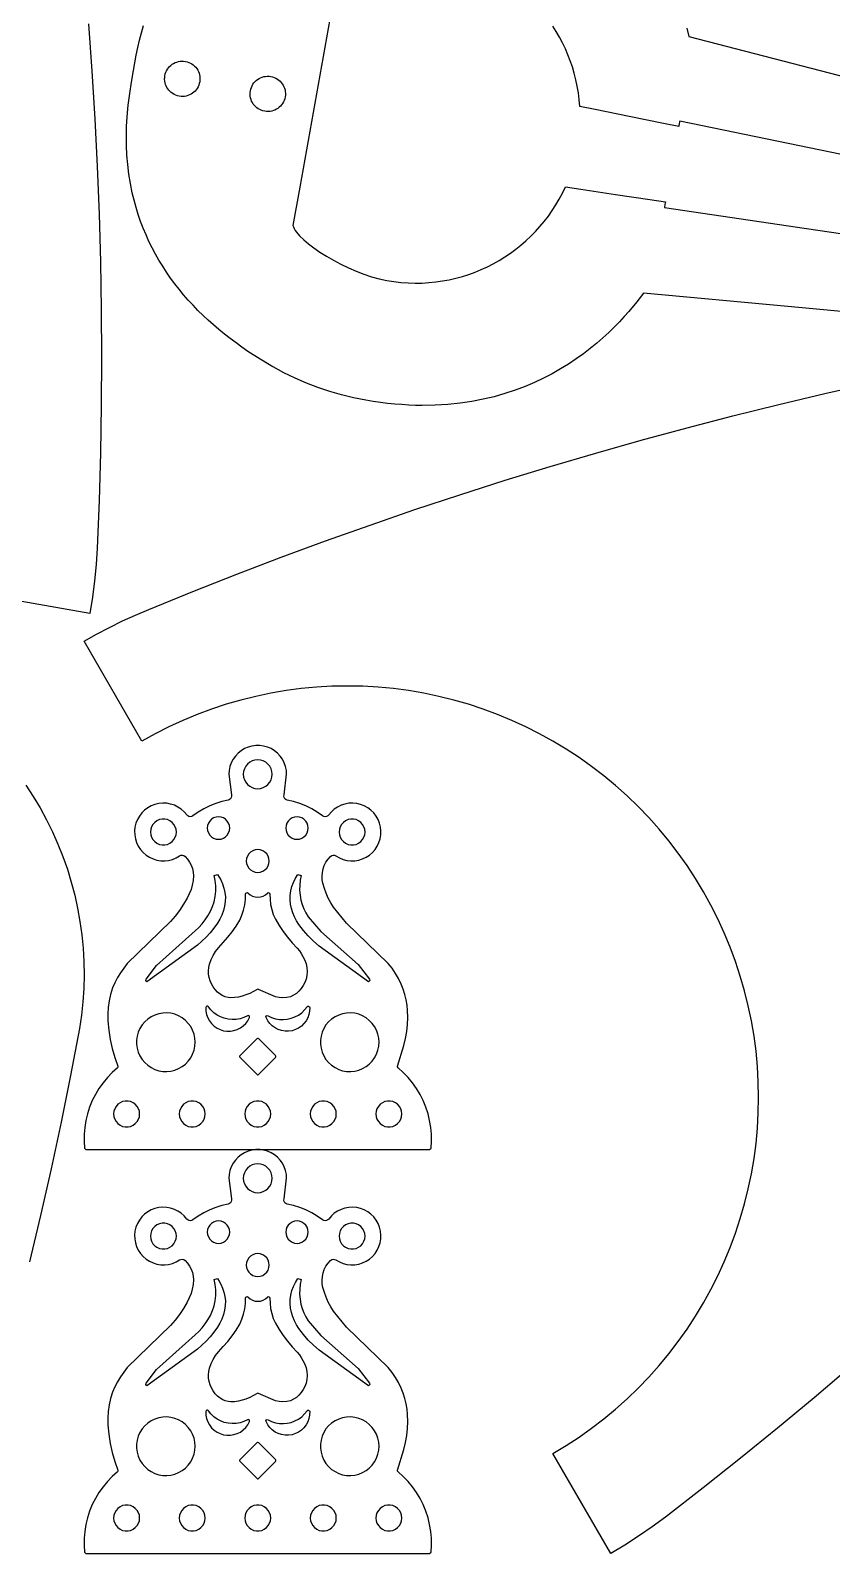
# Model space of a CAD drawing. Extents: x 0 to 1250, y 0 to 2500.
# Drawn here: x 456.6 to 512.1, y 568.5 to 674.1 of the extents above; entities that cross this region are included whole.
import ezdxf

# ---------------------------------------------------------------- set-up
doc = ezdxf.new("R2010")
doc.units = 0
doc.layers.get('0').update_dxf_attribs({"linetype": 'CONTINUOUS', "lineweight": 25})

msp = doc.modelspace()

# ---------------------------------------------------------------- linework, layer by layer
for points in [[(460.627, 674.546), (460.866, 671.248), (461.069, 667.948), (461.235, 664.646), (461.364, 661.343), (461.457, 658.038), (461.513, 654.732), (461.532, 651.426), (461.514, 648.12), (461.46, 644.814), (461.369, 641.509), (461.241, 638.206), (461.167, 637.07), (461.057, 635.936), (460.912, 634.807), (460.732, 633.683), (452.854, 635.072)], [(531.126, 652.896), (509.106, 654.942), (499.097, 655.872), (498.631, 655.266), (498.077, 654.599), (497.766, 654.249), (497.432, 653.891), (497.075, 653.525), (496.695, 653.156), (496.29, 652.784), (495.862, 652.412), (495.41, 652.041), (494.933, 651.675), (494.431, 651.316), (493.905, 650.964), (493.353, 650.623), (492.775, 650.294), (492.172, 649.98), (491.543, 649.683), (490.887, 649.404), (490.205, 649.147), (489.495, 648.913), (488.759, 648.704), (487.995, 648.522), (487.204, 648.369), (486.385, 648.248), (485.537, 648.161), (484.661, 648.11), (483.756, 648.096), (483.293, 648.104), (482.823, 648.122), (482.345, 648.151), (481.86, 648.191), (481.367, 648.242), (480.867, 648.304), (480.36, 648.377), (479.845, 648.463), (479.008, 648.629), (478.176, 648.83), (477.352, 649.067), (476.538, 649.338), (475.736, 649.644), (474.949, 649.984), (474.179, 650.357), (473.428, 650.763), (473.425, 650.764), (473.418, 650.768), (473.412, 650.772), (473.409, 650.773), (472.533, 651.295), (471.681, 651.845), (471.265, 652.131), (470.857, 652.424), (470.455, 652.724), (470.062, 653.032), (469.676, 653.348), (469.299, 653.671), (468.93, 654.001), (468.57, 654.339), (468.219, 654.685), (467.878, 655.039), (467.546, 655.401), (467.224, 655.77), (466.912, 656.148), (466.612, 656.534), (466.321, 656.927), (466.043, 657.329), (465.775, 657.74), (465.519, 658.158), (465.276, 658.585), (465.044, 659.021), (464.826, 659.465), (464.62, 659.918), (464.427, 660.379), (464.248, 660.849), (464.083, 661.328), (463.931, 661.816), (463.794, 662.313), (463.672, 662.818), (463.539, 663.47), (463.432, 664.125), (463.352, 664.783), (463.296, 665.442), (463.265, 666.104), (463.257, 666.766), (463.273, 667.43), (463.311, 668.094), (463.39, 668.908), (463.497, 669.702), (463.621, 670.493), (463.748, 671.295), (463.839, 671.837), (463.94, 672.371), (464.053, 672.897), (464.176, 673.415), (464.311, 673.926), (464.456, 674.429)], [(477.351, 674.859), (476.311, 669.038), (475.271, 663.216), (474.798, 660.57), (474.833, 660.463), (474.887, 660.349), (474.957, 660.23), (475.045, 660.107), (475.267, 659.847), (475.547, 659.575), (475.879, 659.294), (476.258, 659.007), (476.677, 658.72), (477.131, 658.435), (477.614, 658.158), (478.12, 657.891), (478.642, 657.64), (479.176, 657.408), (479.716, 657.199), (480.255, 657.017), (480.787, 656.866), (481.307, 656.75), (481.8, 656.674), (482.29, 656.619), (482.779, 656.586), (483.265, 656.573), (483.747, 656.581), (484.225, 656.609), (484.699, 656.657), (485.169, 656.724), (485.632, 656.81), (486.091, 656.915), (486.542, 657.039), (486.987, 657.18), (487.425, 657.339), (487.855, 657.515), (488.276, 657.708), (488.689, 657.918), (489.092, 658.144), (489.486, 658.386), (489.869, 658.644), (490.241, 658.916), (490.602, 659.204), (490.951, 659.506), (491.288, 659.822), (491.612, 660.152), (491.923, 660.495), (492.22, 660.851), (492.502, 661.22), (492.77, 661.602), (493.022, 661.995), (493.258, 662.4), (493.478, 662.817), (493.682, 663.244), (494.765, 663.08), (497.149, 662.719), (499.533, 662.358), (500.617, 662.194), (500.606, 662.132), (500.581, 661.998), (500.557, 661.864), (500.546, 661.803), (510.401, 660.357), (532.083, 657.178)], [(532.819, 661.341), (511.364, 665.784), (501.612, 667.803), (501.602, 667.744), (501.579, 667.615), (501.557, 667.486), (501.547, 667.427), (500.474, 667.644), (498.115, 668.122), (495.756, 668.599), (494.684, 668.817), (494.641, 669.288), (494.582, 669.754), (494.504, 670.213), (494.41, 670.666), (494.298, 671.111), (494.17, 671.549), (494.024, 671.979), (493.862, 672.4), (493.684, 672.813), (493.488, 673.217), (493.276, 673.611), (493.048, 673.996), (492.804, 674.37)], [(502.098, 674.233), (502.247, 673.662), (511.973, 671.137), (533.37, 665.583)], [(513.451, 581.477), (510.93, 579.337), (508.386, 577.226), (505.819, 575.143), (503.229, 573.088), (500.616, 571.062), (499.698, 570.389), (498.759, 569.745), (497.801, 569.13), (496.824, 568.545), (492.824, 575.473), (493.737, 576.023), (494.629, 576.607), (495.498, 577.224), (496.343, 577.873), (497.164, 578.553), (497.959, 579.263), (498.727, 580.003), (499.466, 580.77), (500.176, 581.565), (500.856, 582.386), (501.505, 583.231), (502.122, 584.101), (502.706, 584.992), (503.256, 585.905), (503.771, 586.838), (504.252, 587.789), (504.696, 588.758), (505.104, 589.743), (505.475, 590.742), (505.808, 591.755), (506.103, 592.779), (506.359, 593.813), (506.577, 594.857), (506.756, 595.907), (506.895, 596.964), (506.994, 598.025), (507.054, 599.09), (507.074, 600.155), (507.054, 601.221), (506.994, 602.285), (506.895, 603.346), (506.756, 604.403), (506.577, 605.454), (506.359, 606.497), (506.103, 607.532), (505.808, 608.556), (505.475, 609.568), (505.104, 610.567), (504.696, 611.552), (504.252, 612.521), (503.771, 613.472), (503.256, 614.405), (502.706, 615.318), (502.122, 616.21), (501.505, 617.079), (500.856, 617.925), (500.176, 618.745), (499.466, 619.54), (498.727, 620.308), (497.959, 621.047), (497.164, 621.757), (496.343, 622.437), (495.498, 623.086), (494.629, 623.703), (493.737, 624.287), (492.824, 624.837), (491.891, 625.352), (490.94, 625.833), (489.971, 626.277), (488.986, 626.685), (487.987, 627.056), (486.975, 627.389), (485.95, 627.684), (484.916, 627.941), (483.872, 628.158), (482.822, 628.337), (481.765, 628.476), (480.704, 628.575), (479.64, 628.635), (478.574, 628.655), (477.508, 628.635), (476.444, 628.575), (475.383, 628.476), (474.326, 628.337), (473.276, 628.158), (472.232, 627.941), (471.198, 627.684), (470.173, 627.389), (469.161, 627.056), (468.162, 626.685), (467.177, 626.277), (466.208, 625.833), (465.257, 625.352), (464.324, 624.837), (460.324, 631.765), (461.199, 632.255), (462.088, 632.72), (462.989, 633.161), (463.902, 633.576), (464.826, 633.967), (467.866, 635.203), (470.919, 636.406), (473.986, 637.575), (477.065, 638.71), (480.157, 639.81), (483.261, 640.877), (486.376, 641.91), (489.503, 642.908), (492.64, 643.871), (495.788, 644.8), (498.946, 645.694), (502.113, 646.553), (505.29, 647.377), (508.475, 648.166), (511.67, 648.92), (514.872, 649.638)], [(456.286, 621.782), (456.798, 621.004), (457.278, 620.205), (457.724, 619.388), (458.138, 618.553), (458.517, 617.702), (458.862, 616.837), (459.171, 615.958), (459.444, 615.067), (459.681, 614.166), (459.882, 613.256), (460.045, 612.339), (460.171, 611.416), (460.26, 610.489), (460.311, 609.559), (460.324, 608.627), (460.3, 607.696), (460.237, 606.766), (460.138, 605.84), (460, 604.918), (459.384, 601.67), (458.731, 598.429), (458.042, 595.196), (457.317, 591.97), (456.557, 588.752)]]:
    msp.add_lwpolyline(points)
for points in [[(465.93, 670.943), (465.958, 671.066), (465.997, 671.182), (466.047, 671.292), (466.107, 671.396), (466.177, 671.493), (466.255, 671.581), (466.341, 671.662), (466.434, 671.734), (466.533, 671.797), (466.638, 671.85), (466.748, 671.893), (466.863, 671.925), (466.981, 671.946), (467.102, 671.955), (467.225, 671.952), (467.349, 671.937), (467.471, 671.909), (467.588, 671.87), (467.698, 671.819), (467.802, 671.759), (467.898, 671.69), (467.987, 671.612), (468.068, 671.526), (468.14, 671.433), (468.202, 671.334), (468.256, 671.229), (468.298, 671.119), (468.331, 671.004), (468.352, 670.886), (468.361, 670.765), (468.358, 670.642), (468.343, 670.518), (468.315, 670.396), (468.275, 670.279), (468.225, 670.169), (468.165, 670.065), (468.096, 669.968), (468.018, 669.88), (467.932, 669.799), (467.839, 669.727), (467.74, 669.664), (467.634, 669.611), (467.524, 669.568), (467.41, 669.536), (467.292, 669.515), (467.171, 669.506), (467.048, 669.509), (466.924, 669.524), (466.801, 669.552), (466.685, 669.592), (466.574, 669.642), (466.471, 669.702), (466.374, 669.771), (466.285, 669.849), (466.205, 669.935), (466.133, 670.028), (466.07, 670.127), (466.017, 670.232), (465.974, 670.343), (465.942, 670.457), (465.921, 670.575), (465.912, 670.696), (465.914, 670.819)], [(471.853, 669.899), (471.881, 670.021), (471.921, 670.138), (471.971, 670.248), (472.031, 670.352), (472.1, 670.448), (472.178, 670.537), (472.264, 670.618), (472.357, 670.69), (472.456, 670.752), (472.562, 670.805), (472.672, 670.848), (472.786, 670.88), (472.904, 670.901), (473.025, 670.911), (473.148, 670.908), (473.272, 670.893), (473.395, 670.865), (473.511, 670.825), (473.622, 670.775), (473.725, 670.715), (473.822, 670.646), (473.911, 670.568), (473.991, 670.482), (474.063, 670.389), (474.126, 670.289), (474.179, 670.184), (474.222, 670.074), (474.254, 669.96), (474.275, 669.842), (474.284, 669.721), (474.282, 669.598), (474.266, 669.473), (474.238, 669.351), (474.199, 669.235), (474.149, 669.124), (474.089, 669.021), (474.019, 668.924), (473.941, 668.835), (473.855, 668.755), (473.762, 668.683), (473.663, 668.62), (473.558, 668.567), (473.448, 668.524), (473.333, 668.492), (473.215, 668.471), (473.094, 668.461), (472.971, 668.464), (472.847, 668.48), (472.725, 668.508), (472.608, 668.547), (472.498, 668.597), (472.394, 668.657), (472.298, 668.727), (472.209, 668.805), (472.128, 668.89), (472.056, 668.983), (471.993, 669.083), (471.94, 669.188), (471.898, 669.298), (471.865, 669.413), (471.844, 669.53), (471.835, 669.651), (471.838, 669.774)], [(460.454, 596.54), (484.274, 596.54), (484.374, 596.63), (484.404, 597.112), (484.398, 597.595), (484.356, 598.076), (484.277, 598.552), (484.163, 599.021), (484.014, 599.48), (483.831, 599.927), (483.615, 600.358), (483.367, 600.772), (483.088, 601.167), (482.781, 601.539), (482.446, 601.887), (482.087, 602.209), (482.054, 602.259), (482.057, 602.32), (482.496, 603.754), (482.605, 604.229), (482.685, 604.709), (482.735, 605.193), (482.757, 605.68), (482.749, 606.167), (482.715, 606.545), (482.653, 606.92), (482.565, 607.289), (482.451, 607.651), (482.311, 608.004), (482.123, 608.382), (481.908, 608.747), (481.668, 609.095), (481.403, 609.425), (478.52, 612.215), (477.625, 613.336), (477.428, 613.642), (477.254, 613.961), (477.104, 614.293), (476.979, 614.634), (476.879, 614.984), (476.839, 615.233), (476.828, 615.485), (476.846, 615.737), (476.893, 615.985), (476.976, 616.225), (477.09, 616.451), (477.234, 616.66), (477.405, 616.848), (477.489, 616.906), (477.588, 616.933), (477.69, 616.925), (477.784, 616.883), (478.021, 616.745), (478.276, 616.641), (478.542, 616.573), (478.815, 616.542), (479.09, 616.549), (479.361, 616.594), (479.623, 616.675), (479.872, 616.791), (480.103, 616.941), (480.311, 617.12), (480.492, 617.327), (480.644, 617.556), (480.762, 617.804), (480.845, 618.066), (480.892, 618.337), (480.901, 618.612), (480.873, 618.885), (480.807, 619.152), (480.705, 619.407), (480.569, 619.646), (480.402, 619.864), (480.206, 620.057), (479.986, 620.221), (479.746, 620.354), (479.489, 620.452), (479.221, 620.515), (478.948, 620.54), (478.673, 620.527), (478.403, 620.477), (478.142, 620.39), (477.896, 620.269), (477.668, 620.114), (477.464, 619.93), (477.288, 619.72), (477.219, 619.652), (477.132, 619.61), (477.036, 619.597), (476.941, 619.616), (476.857, 619.664), (476.489, 619.923), (476.102, 620.152), (475.698, 620.351), (475.28, 620.518), (474.85, 620.651), (474.411, 620.75), (474.321, 620.786), (474.248, 620.849), (474.198, 620.931), (474.177, 621.025), (474.186, 621.121), (474.364, 622.54), (474.345, 622.813), (474.29, 623.08), (474.198, 623.337), (474.073, 623.58), (473.915, 623.803), (473.729, 624.002), (473.517, 624.174), (473.284, 624.316), (473.034, 624.425), (472.771, 624.499), (472.5, 624.536), (472.228, 624.536), (471.957, 624.499), (471.694, 624.425), (471.444, 624.316), (471.211, 624.174), (470.999, 624.002), (470.813, 623.803), (470.655, 623.58), (470.53, 623.337), (470.438, 623.08), (470.383, 622.813), (470.364, 622.54), (470.542, 621.121), (470.551, 621.025), (470.53, 620.931), (470.48, 620.849), (470.407, 620.786), (470.317, 620.75), (469.88, 620.647), (469.451, 620.512), (469.033, 620.345), (468.629, 620.147), (468.241, 619.919), (467.871, 619.664), (467.787, 619.616), (467.692, 619.597), (467.596, 619.61), (467.509, 619.652), (467.441, 619.72), (467.264, 619.93), (467.06, 620.114), (466.832, 620.269), (466.586, 620.39), (466.325, 620.477), (466.055, 620.527), (465.78, 620.54), (465.507, 620.515), (465.239, 620.452), (464.982, 620.354), (464.742, 620.221), (464.522, 620.057), (464.326, 619.864), (464.159, 619.646), (464.023, 619.407), (463.921, 619.152), (463.856, 618.885), (463.827, 618.612), (463.836, 618.337), (463.883, 618.066), (463.966, 617.804), (464.084, 617.556), (464.236, 617.327), (464.417, 617.12), (464.625, 616.941), (464.856, 616.791), (465.105, 616.675), (465.367, 616.594), (465.638, 616.549), (465.913, 616.542), (466.186, 616.573), (466.452, 616.641), (466.707, 616.745), (466.945, 616.883), (467.038, 616.925), (467.14, 616.933), (467.239, 616.906), (467.323, 616.848), (467.492, 616.664), (467.634, 616.459), (467.748, 616.237), (467.831, 616.002), (467.882, 615.758), (467.9, 615.51), (467.878, 615.186), (467.824, 614.867), (467.739, 614.554), (467.622, 614.252), (467.476, 613.963), (467.226, 613.529), (466.949, 613.112), (466.646, 612.713), (466.317, 612.335), (463.321, 609.42), (463.072, 609.112), (462.845, 608.788), (462.642, 608.449), (462.462, 608.097), (462.306, 607.733), (462.165, 607.291), (462.061, 606.838), (461.994, 606.379), (461.965, 605.915), (461.975, 605.451), (462.038, 604.81), (462.14, 604.174), (462.28, 603.546), (462.457, 602.927), (462.671, 602.32), (462.674, 602.259), (462.641, 602.209), (462.282, 601.887), (461.947, 601.539), (461.64, 601.167), (461.361, 600.772), (461.113, 600.358), (460.897, 599.927), (460.714, 599.48), (460.565, 599.021), (460.451, 598.552), (460.372, 598.076), (460.33, 597.595), (460.324, 597.112), (460.354, 596.63)], [(473.364, 622.54), (473.345, 622.736), (473.288, 622.923), (473.196, 623.096), (473.071, 623.248), (472.92, 623.372), (472.747, 623.464), (472.559, 623.521), (472.364, 623.54), (472.169, 623.521), (471.981, 623.464), (471.808, 623.372), (471.657, 623.248), (471.533, 623.096), (471.44, 622.923), (471.383, 622.736), (471.364, 622.54), (471.383, 622.345), (471.44, 622.158), (471.533, 621.985), (471.657, 621.833), (471.808, 621.709), (471.981, 621.617), (472.169, 621.56), (472.364, 621.54), (472.559, 621.56), (472.747, 621.617), (472.92, 621.709), (473.071, 621.833), (473.196, 621.985), (473.288, 622.158), (473.345, 622.345)], [(470.422, 618.812), (470.403, 618.985), (470.345, 619.149), (470.253, 619.297), (470.129, 619.42), (469.982, 619.513), (469.817, 619.57), (469.644, 619.59), (469.471, 619.57), (469.307, 619.513), (469.159, 619.42), (469.036, 619.297), (468.944, 619.149), (468.886, 618.985), (468.866, 618.812), (468.886, 618.639), (468.944, 618.474), (469.036, 618.327), (469.159, 618.203), (469.307, 618.111), (469.471, 618.053), (469.644, 618.034), (469.817, 618.053), (469.982, 618.111), (470.129, 618.203), (470.253, 618.327), (470.345, 618.474), (470.403, 618.639)], [(475.862, 618.812), (475.842, 618.985), (475.785, 619.149), (475.692, 619.297), (475.569, 619.42), (475.421, 619.513), (475.257, 619.57), (475.084, 619.59), (474.911, 619.57), (474.746, 619.513), (474.599, 619.42), (474.475, 619.297), (474.383, 619.149), (474.325, 618.985), (474.306, 618.812), (474.325, 618.639), (474.383, 618.474), (474.475, 618.327), (474.599, 618.203), (474.746, 618.111), (474.911, 618.053), (475.084, 618.034), (475.257, 618.053), (475.421, 618.111), (475.569, 618.203), (475.692, 618.327), (475.785, 618.474), (475.842, 618.639)], [(466.726, 618.54), (466.706, 618.728), (466.648, 618.907), (466.554, 619.069), (466.428, 619.209), (466.276, 619.32), (466.104, 619.396), (465.92, 619.436), (465.732, 619.436), (465.548, 619.396), (465.376, 619.32), (465.223, 619.209), (465.098, 619.069), (465.003, 618.907), (464.945, 618.728), (464.926, 618.54), (464.945, 618.353), (465.003, 618.174), (465.098, 618.011), (465.223, 617.872), (465.376, 617.761), (465.548, 617.684), (465.732, 617.645), (465.92, 617.645), (466.104, 617.684), (466.276, 617.761), (466.428, 617.872), (466.554, 618.011), (466.648, 618.174), (466.706, 618.353)], [(479.802, 618.54), (479.783, 618.728), (479.725, 618.907), (479.63, 619.069), (479.505, 619.209), (479.352, 619.32), (479.18, 619.396), (478.997, 619.436), (478.808, 619.436), (478.624, 619.396), (478.452, 619.32), (478.3, 619.209), (478.174, 619.069), (478.08, 618.907), (478.022, 618.728), (478.002, 618.54), (478.022, 618.353), (478.08, 618.174), (478.174, 618.011), (478.3, 617.872), (478.452, 617.761), (478.624, 617.684), (478.808, 617.645), (478.997, 617.645), (479.18, 617.684), (479.352, 617.761), (479.505, 617.872), (479.63, 618.011), (479.725, 618.174), (479.783, 618.353)], [(473.157, 616.531), (473.137, 616.707), (473.079, 616.875), (472.984, 617.025), (472.858, 617.151), (472.708, 617.245), (472.541, 617.304), (472.364, 617.324), (472.188, 617.304), (472.02, 617.245), (471.87, 617.151), (471.744, 617.025), (471.649, 616.875), (471.591, 616.707), (471.571, 616.531), (471.591, 616.354), (471.649, 616.186), (471.744, 616.036), (471.87, 615.911), (472.02, 615.816), (472.188, 615.757), (472.364, 615.738), (472.541, 615.757), (472.708, 615.816), (472.858, 615.911), (472.984, 616.036), (473.079, 616.186), (473.137, 616.354)], [(469.58, 615.595), (469.696, 615.408), (469.8, 615.215), (469.927, 614.938), (470.024, 614.649), (470.089, 614.352), (470.123, 614.049), (470.11, 613.726), (470.064, 613.406), (469.985, 613.093), (469.875, 612.789), (469.733, 612.499), (469.563, 612.225), (469.327, 611.886), (469.07, 611.562), (468.793, 611.256), (468.497, 610.967), (468.184, 610.698), (464.683, 608.156), (464.6, 608.244), (464.627, 608.352), (465.356, 609.294), (468.03, 611.683), (468.277, 611.92), (468.506, 612.176), (468.716, 612.447), (468.905, 612.733), (469.084, 613.044), (469.23, 613.371), (469.343, 613.712), (469.421, 614.061), (469.459, 614.431), (469.46, 614.801), (469.424, 615.171), (469.351, 615.534)], [(474.616, 614.145), (474.661, 614.454), (474.737, 614.757), (474.845, 615.05), (474.982, 615.331), (475.148, 615.595), (475.377, 615.534), (475.307, 615.196), (475.27, 614.852), (475.265, 614.507), (475.294, 614.162), (475.356, 613.822), (475.445, 613.517), (475.561, 613.222), (475.701, 612.938), (475.866, 612.666), (476.728, 611.654), (479.317, 609.354), (480.101, 608.352), (480.128, 608.244), (480.045, 608.156), (476.62, 610.635), (476.228, 610.97), (475.862, 611.335), (475.525, 611.726), (475.219, 612.142), (475.053, 612.396), (474.911, 612.665), (474.795, 612.945), (474.704, 613.235), (474.641, 613.532), (474.605, 613.833)], [(473.084, 614.34), (473.143, 614.335), (473.189, 614.298), (473.206, 614.241), (473.213, 613.881), (473.256, 613.525), (473.332, 613.174), (473.443, 612.832), (473.586, 612.502), (473.843, 612.069), (474.124, 611.651), (474.428, 611.249), (474.755, 610.866), (475.103, 610.502), (475.25, 610.317), (475.382, 610.121), (475.499, 609.916), (475.621, 609.67), (475.711, 609.411), (475.765, 609.142), (475.784, 608.869), (475.767, 608.595), (475.71, 608.352), (475.624, 608.117), (475.511, 607.895), (475.371, 607.688), (475.218, 607.507), (475.04, 607.351), (474.84, 607.225), (474.623, 607.13), (474.37, 607.073), (474.112, 607.052), (473.853, 607.067), (473.599, 607.119), (472.415, 607.636), (472.364, 607.65), (472.313, 607.636), (472.063, 607.488), (471.804, 607.358), (471.536, 607.248), (471.286, 607.159), (471.028, 607.096), (470.764, 607.062), (470.499, 607.056), (470.305, 607.079), (470.117, 607.127), (469.936, 607.2), (469.766, 607.296), (469.581, 607.446), (469.414, 607.618), (469.27, 607.808), (469.15, 608.015), (469.056, 608.234), (468.988, 608.46), (468.949, 608.692), (468.941, 608.927), (468.963, 609.162), (469.015, 609.391), (469.127, 609.697), (469.27, 609.99), (469.443, 610.267), (469.643, 610.524), (469.976, 610.875), (470.291, 611.243), (470.585, 611.627), (470.859, 612.027), (471.111, 612.44), (471.265, 612.78), (471.385, 613.133), (471.468, 613.497), (471.514, 613.867), (471.522, 614.241), (471.539, 614.298), (471.585, 614.335), (471.644, 614.34), (471.696, 614.31), (471.836, 614.187), (471.999, 614.094), (472.178, 614.037), (472.364, 614.018), (472.55, 614.037), (472.729, 614.094), (472.892, 614.187), (473.032, 614.31)], [(468.024, 603.975), (468.005, 604.258), (467.946, 604.536), (467.849, 604.802), (467.716, 605.053), (467.549, 605.282), (467.352, 605.486), (467.129, 605.661), (466.883, 605.802), (466.62, 605.909), (466.345, 605.977), (466.063, 606.007), (465.779, 605.997), (465.5, 605.948), (465.23, 605.86), (464.976, 605.736), (464.74, 605.577), (464.53, 605.387), (464.347, 605.17), (464.197, 604.93), (464.082, 604.671), (464.004, 604.398), (463.964, 604.117), (463.964, 603.834), (464.004, 603.553), (464.082, 603.28), (464.197, 603.021), (464.347, 602.781), (464.53, 602.563), (464.74, 602.374), (464.976, 602.215), (465.23, 602.091), (465.5, 602.003), (465.779, 601.954), (466.063, 601.944), (466.345, 601.974), (466.62, 602.042), (466.883, 602.148), (467.129, 602.29), (467.352, 602.465), (467.549, 602.669), (467.716, 602.898), (467.849, 603.149), (467.946, 603.415), (468.005, 603.693)], [(471.79, 605.679), (471.796, 605.74), (471.765, 605.794), (471.709, 605.819), (471.649, 605.807), (471.4, 605.688), (471.137, 605.603), (470.865, 605.555), (470.589, 605.543), (470.314, 605.569), (470.045, 605.631), (469.786, 605.728), (469.543, 605.859), (469.319, 606.021), (469.12, 606.212), (468.947, 606.428), (468.899, 606.465), (468.837, 606.467), (468.786, 606.433), (468.765, 606.375), (468.774, 606.133), (468.821, 605.895), (468.903, 605.666), (469.019, 605.453), (469.166, 605.261), (469.341, 605.093), (469.54, 604.954), (469.758, 604.847), (469.989, 604.774), (470.229, 604.738), (470.472, 604.739), (470.711, 604.778), (470.942, 604.852), (471.159, 604.961), (471.356, 605.102), (471.53, 605.271), (471.675, 605.465)], [(475.829, 606.465), (475.891, 606.467), (475.942, 606.433), (475.963, 606.375), (475.954, 606.133), (475.907, 605.895), (475.825, 605.666), (475.709, 605.453), (475.562, 605.261), (475.387, 605.093), (475.188, 604.954), (474.97, 604.847), (474.739, 604.774), (474.499, 604.738), (474.256, 604.739), (474.017, 604.778), (473.786, 604.852), (473.569, 604.961), (473.372, 605.102), (473.198, 605.271), (473.053, 605.465), (472.939, 605.679), (472.932, 605.74), (472.963, 605.794), (473.019, 605.819), (473.079, 605.807), (473.328, 605.688), (473.591, 605.603), (473.863, 605.555), (474.139, 605.543), (474.414, 605.569), (474.684, 605.631), (474.942, 605.728), (475.185, 605.859), (475.409, 606.021), (475.608, 606.212), (475.781, 606.428)], [(480.769, 603.975), (480.749, 604.258), (480.69, 604.536), (480.593, 604.802), (480.46, 605.053), (480.293, 605.282), (480.096, 605.486), (479.873, 605.661), (479.627, 605.802), (479.364, 605.909), (479.089, 605.977), (478.807, 606.007), (478.524, 605.997), (478.245, 605.948), (477.975, 605.86), (477.72, 605.736), (477.485, 605.577), (477.274, 605.387), (477.092, 605.17), (476.942, 604.93), (476.826, 604.671), (476.748, 604.398), (476.709, 604.117), (476.709, 603.834), (476.748, 603.553), (476.826, 603.28), (476.942, 603.021), (477.092, 602.781), (477.274, 602.563), (477.485, 602.374), (477.72, 602.215), (477.975, 602.091), (478.245, 602.003), (478.524, 601.954), (478.807, 601.944), (479.089, 601.974), (479.364, 602.042), (479.627, 602.148), (479.873, 602.29), (480.096, 602.465), (480.293, 602.669), (480.46, 602.898), (480.593, 603.149), (480.69, 603.415), (480.749, 603.693)], [(473.592, 603.05), (472.435, 604.207), (472.39, 604.233), (472.338, 604.233), (472.293, 604.207), (471.136, 603.05), (471.11, 603.005), (471.11, 602.953), (471.136, 602.909), (472.293, 601.751), (472.338, 601.725), (472.39, 601.725), (472.435, 601.751), (473.592, 602.909), (473.618, 602.953), (473.618, 603.005)], [(464.178, 599.002), (464.158, 599.189), (464.1, 599.368), (464.006, 599.531), (463.88, 599.671), (463.728, 599.781), (463.556, 599.858), (463.372, 599.897), (463.184, 599.897), (463, 599.858), (462.828, 599.781), (462.676, 599.671), (462.55, 599.531), (462.456, 599.368), (462.398, 599.189), (462.378, 599.002), (462.398, 598.815), (462.456, 598.636), (462.55, 598.473), (462.676, 598.333), (462.828, 598.223), (463, 598.146), (463.184, 598.107), (463.372, 598.107), (463.556, 598.146), (463.728, 598.223), (463.88, 598.333), (464.006, 598.473), (464.1, 598.636), (464.158, 598.815)], [(468.721, 599.002), (468.701, 599.189), (468.643, 599.368), (468.549, 599.531), (468.423, 599.671), (468.271, 599.781), (468.099, 599.858), (467.915, 599.897), (467.727, 599.897), (467.543, 599.858), (467.371, 599.781), (467.219, 599.671), (467.093, 599.531), (466.999, 599.368), (466.941, 599.189), (466.921, 599.002), (466.941, 598.815), (466.999, 598.636), (467.093, 598.473), (467.219, 598.333), (467.371, 598.223), (467.543, 598.146), (467.727, 598.107), (467.915, 598.107), (468.099, 598.146), (468.271, 598.223), (468.423, 598.333), (468.549, 598.473), (468.643, 598.636), (468.701, 598.815)], [(473.264, 599.002), (473.244, 599.189), (473.186, 599.368), (473.092, 599.531), (472.966, 599.671), (472.814, 599.781), (472.642, 599.858), (472.458, 599.897), (472.27, 599.897), (472.086, 599.858), (471.914, 599.781), (471.762, 599.671), (471.636, 599.531), (471.542, 599.368), (471.484, 599.189), (471.464, 599.002), (471.484, 598.815), (471.542, 598.636), (471.636, 598.473), (471.762, 598.333), (471.914, 598.223), (472.086, 598.146), (472.27, 598.107), (472.458, 598.107), (472.642, 598.146), (472.814, 598.223), (472.966, 598.333), (473.092, 598.473), (473.186, 598.636), (473.244, 598.815)], [(477.807, 599.002), (477.787, 599.189), (477.729, 599.368), (477.635, 599.531), (477.509, 599.671), (477.357, 599.781), (477.185, 599.858), (477.001, 599.897), (476.813, 599.897), (476.629, 599.858), (476.457, 599.781), (476.305, 599.671), (476.179, 599.531), (476.085, 599.368), (476.027, 599.189), (476.007, 599.002), (476.027, 598.815), (476.085, 598.636), (476.179, 598.473), (476.305, 598.333), (476.457, 598.223), (476.629, 598.146), (476.813, 598.107), (477.001, 598.107), (477.185, 598.146), (477.357, 598.223), (477.509, 598.333), (477.635, 598.473), (477.729, 598.636), (477.787, 598.815)], [(482.35, 599.002), (482.33, 599.189), (482.272, 599.368), (482.178, 599.531), (482.052, 599.671), (481.9, 599.781), (481.728, 599.858), (481.544, 599.897), (481.356, 599.897), (481.172, 599.858), (481, 599.781), (480.848, 599.671), (480.722, 599.531), (480.628, 599.368), (480.57, 599.189), (480.55, 599.002), (480.57, 598.815), (480.628, 598.636), (480.722, 598.473), (480.848, 598.333), (481, 598.223), (481.172, 598.146), (481.356, 598.107), (481.544, 598.107), (481.728, 598.146), (481.9, 598.223), (482.052, 598.333), (482.178, 598.473), (482.272, 598.636), (482.33, 598.815)], [(460.454, 568.545), (484.274, 568.545), (484.374, 568.635), (484.404, 569.117), (484.398, 569.6), (484.356, 570.08), (484.277, 570.557), (484.163, 571.026), (484.014, 571.485), (483.831, 571.932), (483.615, 572.363), (483.367, 572.777), (483.088, 573.171), (482.781, 573.543), (482.446, 573.892), (482.087, 574.213), (482.054, 574.264), (482.057, 574.325), (482.496, 575.758), (482.605, 576.233), (482.685, 576.714), (482.735, 577.198), (482.757, 577.685), (482.749, 578.172), (482.715, 578.55), (482.653, 578.924), (482.565, 579.294), (482.451, 579.656), (482.311, 580.008), (482.123, 580.387), (481.908, 580.752), (481.668, 581.1), (481.403, 581.43), (478.52, 584.22), (477.625, 585.341), (477.428, 585.647), (477.254, 585.966), (477.104, 586.298), (476.979, 586.639), (476.879, 586.989), (476.839, 587.238), (476.828, 587.49), (476.846, 587.741), (476.893, 587.99), (476.976, 588.229), (477.09, 588.456), (477.234, 588.665), (477.405, 588.852), (477.489, 588.911), (477.588, 588.938), (477.69, 588.93), (477.784, 588.888), (478.021, 588.75), (478.276, 588.646), (478.542, 588.578), (478.815, 588.547), (479.09, 588.554), (479.361, 588.599), (479.623, 588.68), (479.872, 588.796), (480.103, 588.946), (480.311, 589.125), (480.492, 589.332), (480.644, 589.561), (480.762, 589.809), (480.845, 590.071), (480.892, 590.342), (480.901, 590.616), (480.873, 590.89), (480.807, 591.156), (480.705, 591.412), (480.569, 591.651), (480.402, 591.869), (480.206, 592.062), (479.986, 592.226), (479.746, 592.359), (479.489, 592.457), (479.221, 592.52), (478.948, 592.545), (478.673, 592.532), (478.403, 592.482), (478.142, 592.395), (477.896, 592.274), (477.668, 592.119), (477.464, 591.935), (477.288, 591.725), (477.219, 591.657), (477.132, 591.615), (477.036, 591.602), (476.941, 591.621), (476.857, 591.668), (476.489, 591.928), (476.102, 592.157), (475.698, 592.356), (475.28, 592.522), (474.85, 592.656), (474.411, 592.755), (474.321, 592.791), (474.248, 592.853), (474.198, 592.936), (474.177, 593.03), (474.186, 593.125), (474.364, 594.545), (474.345, 594.817), (474.29, 595.085), (474.198, 595.342), (474.073, 595.584), (473.915, 595.807), (473.729, 596.007), (473.517, 596.179), (473.284, 596.321), (473.034, 596.43), (472.771, 596.503), (472.5, 596.541), (472.228, 596.541), (471.957, 596.503), (471.694, 596.43), (471.444, 596.321), (471.211, 596.179), (470.999, 596.007), (470.813, 595.807), (470.655, 595.584), (470.53, 595.342), (470.438, 595.085), (470.383, 594.817), (470.364, 594.545), (470.542, 593.125), (470.551, 593.03), (470.53, 592.936), (470.48, 592.853), (470.407, 592.791), (470.317, 592.755), (469.88, 592.652), (469.451, 592.517), (469.033, 592.349), (468.629, 592.152), (468.241, 591.924), (467.871, 591.668), (467.787, 591.621), (467.692, 591.602), (467.596, 591.615), (467.509, 591.657), (467.441, 591.725), (467.264, 591.935), (467.06, 592.119), (466.832, 592.274), (466.586, 592.395), (466.325, 592.482), (466.055, 592.532), (465.78, 592.545), (465.507, 592.52), (465.239, 592.457), (464.982, 592.359), (464.742, 592.226), (464.522, 592.062), (464.326, 591.869), (464.159, 591.651), (464.023, 591.412), (463.921, 591.156), (463.856, 590.89), (463.827, 590.616), (463.836, 590.342), (463.883, 590.071), (463.966, 589.809), (464.084, 589.561), (464.236, 589.332), (464.417, 589.125), (464.625, 588.946), (464.856, 588.796), (465.105, 588.68), (465.367, 588.599), (465.638, 588.554), (465.913, 588.547), (466.186, 588.578), (466.452, 588.646), (466.707, 588.75), (466.945, 588.888), (467.038, 588.93), (467.14, 588.938), (467.239, 588.911), (467.323, 588.852), (467.492, 588.669), (467.634, 588.464), (467.748, 588.242), (467.831, 588.007), (467.882, 587.763), (467.9, 587.514), (467.878, 587.191), (467.824, 586.872), (467.739, 586.559), (467.622, 586.257), (467.476, 585.968), (467.226, 585.534), (466.949, 585.116), (466.646, 584.718), (466.317, 584.34), (463.321, 581.425), (463.072, 581.117), (462.845, 580.793), (462.642, 580.454), (462.462, 580.102), (462.306, 579.738), (462.165, 579.296), (462.061, 578.843), (461.994, 578.383), (461.965, 577.92), (461.975, 577.455), (462.038, 576.815), (462.14, 576.179), (462.28, 575.55), (462.457, 574.932), (462.671, 574.325), (462.674, 574.264), (462.641, 574.213), (462.282, 573.892), (461.947, 573.543), (461.64, 573.171), (461.361, 572.777), (461.113, 572.363), (460.897, 571.932), (460.714, 571.485), (460.565, 571.026), (460.451, 570.557), (460.372, 570.08), (460.33, 569.6), (460.324, 569.117), (460.354, 568.635)], [(473.364, 594.545), (473.345, 594.74), (473.288, 594.928), (473.196, 595.101), (473.071, 595.252), (472.92, 595.377), (472.747, 595.469), (472.559, 595.526), (472.364, 595.545), (472.169, 595.526), (471.981, 595.469), (471.808, 595.377), (471.657, 595.252), (471.533, 595.101), (471.44, 594.928), (471.383, 594.74), (471.364, 594.545), (471.383, 594.35), (471.44, 594.163), (471.533, 593.99), (471.657, 593.838), (471.808, 593.714), (471.981, 593.621), (472.169, 593.564), (472.364, 593.545), (472.559, 593.564), (472.747, 593.621), (472.92, 593.714), (473.071, 593.838), (473.196, 593.99), (473.288, 594.163), (473.345, 594.35)], [(466.726, 590.545), (466.706, 590.732), (466.648, 590.911), (466.554, 591.074), (466.428, 591.214), (466.276, 591.325), (466.104, 591.401), (465.92, 591.44), (465.732, 591.44), (465.548, 591.401), (465.376, 591.325), (465.223, 591.214), (465.098, 591.074), (465.003, 590.911), (464.945, 590.732), (464.926, 590.545), (464.945, 590.358), (465.003, 590.179), (465.098, 590.016), (465.223, 589.876), (465.376, 589.766), (465.548, 589.689), (465.732, 589.65), (465.92, 589.65), (466.104, 589.689), (466.276, 589.766), (466.428, 589.876), (466.554, 590.016), (466.648, 590.179), (466.706, 590.358)], [(470.422, 590.816), (470.403, 590.99), (470.345, 591.154), (470.253, 591.301), (470.129, 591.425), (469.982, 591.517), (469.817, 591.575), (469.644, 591.594), (469.471, 591.575), (469.307, 591.517), (469.159, 591.425), (469.036, 591.301), (468.944, 591.154), (468.886, 590.99), (468.866, 590.816), (468.886, 590.643), (468.944, 590.479), (469.036, 590.331), (469.159, 590.208), (469.307, 590.115), (469.471, 590.058), (469.644, 590.038), (469.817, 590.058), (469.982, 590.115), (470.129, 590.208), (470.253, 590.331), (470.345, 590.479), (470.403, 590.643)], [(475.862, 590.816), (475.842, 590.99), (475.785, 591.154), (475.692, 591.301), (475.569, 591.425), (475.421, 591.517), (475.257, 591.575), (475.084, 591.594), (474.911, 591.575), (474.746, 591.517), (474.599, 591.425), (474.475, 591.301), (474.383, 591.154), (474.325, 590.99), (474.306, 590.816), (474.325, 590.643), (474.383, 590.479), (474.475, 590.331), (474.599, 590.208), (474.746, 590.115), (474.911, 590.058), (475.084, 590.038), (475.257, 590.058), (475.421, 590.115), (475.569, 590.208), (475.692, 590.331), (475.785, 590.479), (475.842, 590.643)], [(479.802, 590.545), (479.783, 590.732), (479.725, 590.911), (479.63, 591.074), (479.505, 591.214), (479.352, 591.325), (479.18, 591.401), (478.997, 591.44), (478.808, 591.44), (478.624, 591.401), (478.452, 591.325), (478.3, 591.214), (478.174, 591.074), (478.08, 590.911), (478.022, 590.732), (478.002, 590.545), (478.022, 590.358), (478.08, 590.179), (478.174, 590.016), (478.3, 589.876), (478.452, 589.766), (478.624, 589.689), (478.808, 589.65), (478.997, 589.65), (479.18, 589.689), (479.352, 589.766), (479.505, 589.876), (479.63, 590.016), (479.725, 590.179), (479.783, 590.358)], [(473.157, 588.535), (473.137, 588.712), (473.079, 588.879), (472.984, 589.03), (472.858, 589.155), (472.708, 589.25), (472.541, 589.308), (472.364, 589.328), (472.188, 589.308), (472.02, 589.25), (471.87, 589.155), (471.744, 589.03), (471.649, 588.879), (471.591, 588.712), (471.571, 588.535), (471.591, 588.359), (471.649, 588.191), (471.744, 588.041), (471.87, 587.915), (472.02, 587.821), (472.188, 587.762), (472.364, 587.742), (472.541, 587.762), (472.708, 587.821), (472.858, 587.915), (472.984, 588.041), (473.079, 588.191), (473.137, 588.359)], [(469.58, 587.6), (469.696, 587.413), (469.8, 587.22), (469.927, 586.943), (470.024, 586.654), (470.089, 586.356), (470.123, 586.053), (470.11, 585.731), (470.064, 585.411), (469.985, 585.098), (469.875, 584.794), (469.733, 584.504), (469.563, 584.23), (469.327, 583.891), (469.07, 583.567), (468.793, 583.261), (468.497, 582.972), (468.184, 582.703), (464.683, 580.161), (464.6, 580.249), (464.627, 580.356), (465.356, 581.299), (468.03, 583.688), (468.277, 583.925), (468.506, 584.18), (468.716, 584.452), (468.905, 584.738), (469.084, 585.049), (469.23, 585.376), (469.343, 585.716), (469.421, 586.066), (469.459, 586.435), (469.46, 586.806), (469.424, 587.176), (469.351, 587.539)], [(474.616, 586.15), (474.661, 586.459), (474.737, 586.762), (474.845, 587.055), (474.982, 587.335), (475.148, 587.6), (475.377, 587.539), (475.307, 587.201), (475.27, 586.857), (475.265, 586.511), (475.294, 586.167), (475.356, 585.827), (475.445, 585.522), (475.561, 585.227), (475.701, 584.942), (475.866, 584.671), (476.728, 583.659), (479.317, 581.358), (480.101, 580.356), (480.128, 580.249), (480.045, 580.161), (476.62, 582.64), (476.228, 582.975), (475.862, 583.34), (475.525, 583.731), (475.219, 584.146), (475.053, 584.401), (474.911, 584.669), (474.795, 584.95), (474.704, 585.24), (474.641, 585.537), (474.605, 585.838)], [(473.084, 586.345), (473.143, 586.34), (473.189, 586.303), (473.206, 586.245), (473.213, 585.886), (473.256, 585.529), (473.332, 585.178), (473.443, 584.836), (473.586, 584.507), (473.843, 584.073), (474.124, 583.655), (474.428, 583.254), (474.755, 582.871), (475.103, 582.506), (475.25, 582.322), (475.382, 582.126), (475.499, 581.92), (475.621, 581.675), (475.711, 581.416), (475.765, 581.147), (475.784, 580.874), (475.767, 580.6), (475.71, 580.357), (475.624, 580.122), (475.511, 579.9), (475.371, 579.693), (475.218, 579.512), (475.04, 579.356), (474.84, 579.23), (474.623, 579.135), (474.37, 579.078), (474.112, 579.057), (473.853, 579.072), (473.599, 579.124), (472.415, 579.64), (472.364, 579.655), (472.313, 579.64), (472.063, 579.493), (471.804, 579.363), (471.536, 579.253), (471.286, 579.163), (471.028, 579.101), (470.764, 579.067), (470.499, 579.061), (470.305, 579.083), (470.117, 579.132), (469.936, 579.205), (469.766, 579.301), (469.581, 579.451), (469.414, 579.622), (469.27, 579.813), (469.15, 580.019), (469.056, 580.239), (468.988, 580.464), (468.949, 580.697), (468.941, 580.932), (468.963, 581.166), (469.015, 581.396), (469.127, 581.702), (469.27, 581.995), (469.443, 582.272), (469.643, 582.529), (469.976, 582.88), (470.291, 583.248), (470.585, 583.632), (470.859, 584.032), (471.111, 584.445), (471.265, 584.784), (471.385, 585.138), (471.468, 585.502), (471.514, 585.872), (471.522, 586.245), (471.539, 586.303), (471.585, 586.34), (471.644, 586.345), (471.696, 586.315), (471.836, 586.191), (471.999, 586.099), (472.178, 586.042), (472.364, 586.022), (472.55, 586.042), (472.729, 586.099), (472.892, 586.191), (473.032, 586.315)], [(471.79, 577.684), (471.796, 577.745), (471.765, 577.798), (471.709, 577.824), (471.649, 577.811), (471.4, 577.693), (471.137, 577.608), (470.865, 577.56), (470.589, 577.548), (470.314, 577.573), (470.045, 577.635), (469.786, 577.733), (469.543, 577.864), (469.319, 578.026), (469.12, 578.217), (468.947, 578.433), (468.899, 578.47), (468.837, 578.472), (468.786, 578.438), (468.765, 578.38), (468.774, 578.138), (468.821, 577.899), (468.903, 577.671), (469.019, 577.458), (469.166, 577.265), (469.341, 577.098), (469.54, 576.959), (469.758, 576.852), (469.989, 576.779), (470.229, 576.743), (470.472, 576.744), (470.711, 576.783), (470.942, 576.857), (471.159, 576.966), (471.356, 577.107), (471.53, 577.276), (471.675, 577.47)], [(475.829, 578.47), (475.891, 578.472), (475.942, 578.438), (475.963, 578.38), (475.954, 578.138), (475.907, 577.899), (475.825, 577.671), (475.709, 577.458), (475.562, 577.265), (475.387, 577.098), (475.188, 576.959), (474.97, 576.852), (474.739, 576.779), (474.499, 576.743), (474.256, 576.744), (474.017, 576.783), (473.786, 576.857), (473.569, 576.966), (473.372, 577.107), (473.198, 577.276), (473.053, 577.47), (472.939, 577.684), (472.932, 577.745), (472.963, 577.798), (473.019, 577.824), (473.079, 577.811), (473.328, 577.693), (473.591, 577.608), (473.863, 577.56), (474.139, 577.548), (474.414, 577.573), (474.684, 577.635), (474.942, 577.733), (475.185, 577.864), (475.409, 578.026), (475.608, 578.217), (475.781, 578.433)], [(468.024, 575.98), (468.005, 576.263), (467.946, 576.54), (467.849, 576.807), (467.716, 577.057), (467.549, 577.287), (467.352, 577.491), (467.129, 577.665), (466.883, 577.807), (466.62, 577.913), (466.345, 577.982), (466.063, 578.012), (465.779, 578.002), (465.5, 577.952), (465.23, 577.865), (464.976, 577.74), (464.74, 577.582), (464.53, 577.392), (464.347, 577.175), (464.197, 576.934), (464.082, 576.675), (464.004, 576.403), (463.964, 576.122), (463.964, 575.838), (464.004, 575.558), (464.082, 575.285), (464.197, 575.026), (464.347, 574.785), (464.53, 574.568), (464.74, 574.378), (464.976, 574.22), (465.23, 574.096), (465.5, 574.008), (465.779, 573.959), (466.063, 573.949), (466.345, 573.978), (466.62, 574.047), (466.883, 574.153), (467.129, 574.295), (467.352, 574.47), (467.549, 574.674), (467.716, 574.903), (467.849, 575.153), (467.946, 575.42), (468.005, 575.697)], [(480.769, 575.98), (480.749, 576.263), (480.69, 576.54), (480.593, 576.807), (480.46, 577.057), (480.293, 577.287), (480.096, 577.491), (479.873, 577.665), (479.627, 577.807), (479.364, 577.913), (479.089, 577.982), (478.807, 578.012), (478.524, 578.002), (478.245, 577.952), (477.975, 577.865), (477.72, 577.74), (477.485, 577.582), (477.274, 577.392), (477.092, 577.175), (476.942, 576.934), (476.826, 576.675), (476.748, 576.403), (476.709, 576.122), (476.709, 575.838), (476.748, 575.558), (476.826, 575.285), (476.942, 575.026), (477.092, 574.785), (477.274, 574.568), (477.485, 574.378), (477.72, 574.22), (477.975, 574.096), (478.245, 574.008), (478.524, 573.959), (478.807, 573.949), (479.089, 573.978), (479.364, 574.047), (479.627, 574.153), (479.873, 574.295), (480.096, 574.47), (480.293, 574.674), (480.46, 574.903), (480.593, 575.153), (480.69, 575.42), (480.749, 575.697)], [(473.592, 575.055), (472.435, 576.212), (472.39, 576.238), (472.338, 576.238), (472.293, 576.212), (471.136, 575.055), (471.11, 575.01), (471.11, 574.958), (471.136, 574.913), (472.293, 573.756), (472.338, 573.73), (472.39, 573.73), (472.435, 573.756), (473.592, 574.913), (473.618, 574.958), (473.618, 575.01)], [(464.178, 571.007), (464.158, 571.194), (464.1, 571.373), (464.006, 571.536), (463.88, 571.676), (463.728, 571.786), (463.556, 571.863), (463.372, 571.902), (463.184, 571.902), (463, 571.863), (462.828, 571.786), (462.676, 571.676), (462.55, 571.536), (462.456, 571.373), (462.398, 571.194), (462.378, 571.007), (462.398, 570.82), (462.456, 570.641), (462.55, 570.478), (462.676, 570.338), (462.828, 570.227), (463, 570.151), (463.184, 570.112), (463.372, 570.112), (463.556, 570.151), (463.728, 570.227), (463.88, 570.338), (464.006, 570.478), (464.1, 570.641), (464.158, 570.82)], [(468.721, 571.007), (468.701, 571.194), (468.643, 571.373), (468.549, 571.536), (468.423, 571.676), (468.271, 571.786), (468.099, 571.863), (467.915, 571.902), (467.727, 571.902), (467.543, 571.863), (467.371, 571.786), (467.219, 571.676), (467.093, 571.536), (466.999, 571.373), (466.941, 571.194), (466.921, 571.007), (466.941, 570.82), (466.999, 570.641), (467.093, 570.478), (467.219, 570.338), (467.371, 570.227), (467.543, 570.151), (467.727, 570.112), (467.915, 570.112), (468.099, 570.151), (468.271, 570.227), (468.423, 570.338), (468.549, 570.478), (468.643, 570.641), (468.701, 570.82)], [(473.264, 571.007), (473.244, 571.194), (473.186, 571.373), (473.092, 571.536), (472.966, 571.676), (472.814, 571.786), (472.642, 571.863), (472.458, 571.902), (472.27, 571.902), (472.086, 571.863), (471.914, 571.786), (471.762, 571.676), (471.636, 571.536), (471.542, 571.373), (471.484, 571.194), (471.464, 571.007), (471.484, 570.82), (471.542, 570.641), (471.636, 570.478), (471.762, 570.338), (471.914, 570.227), (472.086, 570.151), (472.27, 570.112), (472.458, 570.112), (472.642, 570.151), (472.814, 570.227), (472.966, 570.338), (473.092, 570.478), (473.186, 570.641), (473.244, 570.82)], [(477.807, 571.007), (477.787, 571.194), (477.729, 571.373), (477.635, 571.536), (477.509, 571.676), (477.357, 571.786), (477.185, 571.863), (477.001, 571.902), (476.813, 571.902), (476.629, 571.863), (476.457, 571.786), (476.305, 571.676), (476.179, 571.536), (476.085, 571.373), (476.027, 571.194), (476.007, 571.007), (476.027, 570.82), (476.085, 570.641), (476.179, 570.478), (476.305, 570.338), (476.457, 570.227), (476.629, 570.151), (476.813, 570.112), (477.001, 570.112), (477.185, 570.151), (477.357, 570.227), (477.509, 570.338), (477.635, 570.478), (477.729, 570.641), (477.787, 570.82)], [(482.35, 571.007), (482.33, 571.194), (482.272, 571.373), (482.178, 571.536), (482.052, 571.676), (481.9, 571.786), (481.728, 571.863), (481.544, 571.902), (481.356, 571.902), (481.172, 571.863), (481, 571.786), (480.848, 571.676), (480.722, 571.536), (480.628, 571.373), (480.57, 571.194), (480.55, 571.007), (480.57, 570.82), (480.628, 570.641), (480.722, 570.478), (480.848, 570.338), (481, 570.227), (481.172, 570.151), (481.356, 570.112), (481.544, 570.112), (481.728, 570.151), (481.9, 570.227), (482.052, 570.338), (482.178, 570.478), (482.272, 570.641), (482.33, 570.82)]]:
    msp.add_lwpolyline(points, close=True)

doc.saveas('drawing.dxf')
